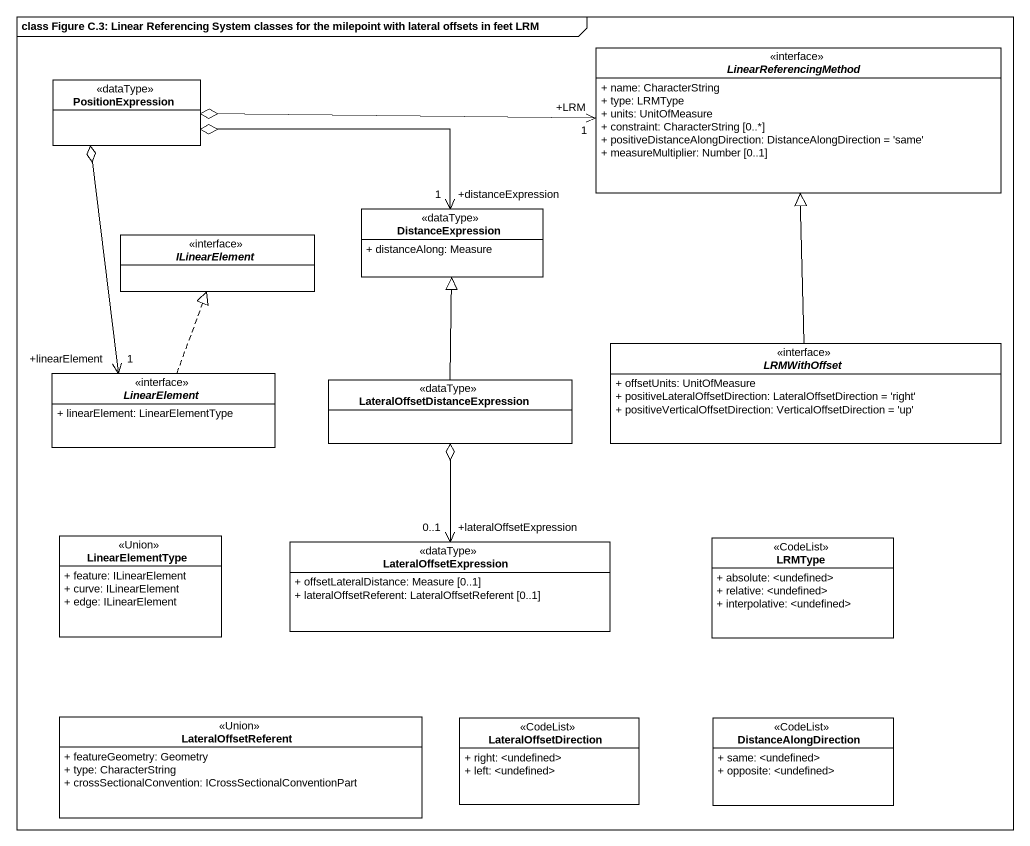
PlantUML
@startuml
mainframe class Figure C.3: Linear Referencing System classes for the milepoint with lateral offsets in feet LRM
hide circle
hide empty members
skinparam classAttributeIconSize 0
interface LinearReferencingMethod {
  + name: CharacterString
  + type: LRMType
  + units: UnitOfMeasure
  + constraint: CharacterString [0..*]
  + positiveDistanceAlongDirection: DistanceAlongDirection = 'same'
  + measureMultiplier: Number [0..1]
}
class PositionExpression <<dataType>>
interface ILinearElement
class DistanceExpression <<dataType>> {
  + distanceAlong: Measure
}
interface LinearElement {
  + linearElement: LinearElementType
}
interface LRMWithOffset {
  + offsetUnits: UnitOfMeasure
  + positiveLateralOffsetDirection: LateralOffsetDirection = 'right'
  + positiveVerticalOffsetDirection: VerticalOffsetDirection = 'up'
}
class "LateralOffsetDistanceExpression" as LateralOffsetDistanceExpress <<dataType>>
class LinearElementType <<Union>> {
  + feature: ILinearElement
  + curve: ILinearElement
  + edge: ILinearElement
}
class LateralOffsetExpression <<dataType>> {
  + offsetLateralDistance: Measure [0..1]
  + lateralOffsetReferent: LateralOffsetReferent [0..1]
}
class LRMType <<CodeList>> {
  + absolute: <undefined>
  + relative: <undefined>
  + interpolative: <undefined>
}
class LateralOffsetReferent <<Union>> {
  + featureGeometry: Geometry
  + type: CharacterString
  + crossSectionalConvention: ICrossSectionalConventionPart
}
class LateralOffsetDirection <<CodeList>> {
  + right: <undefined>
  + left: <undefined>
}
class DistanceAlongDirection <<CodeList>> {
  + same: <undefined>
  + opposite: <undefined>
}
LinearReferencingMethod "+LRM\n1" <-left-o PositionExpression
PositionExpression o--> "+linearElement\n1" LinearElement
DistanceExpression "+distanceExpression\n1" <-left-o PositionExpression
LinearElement .up.|> ILinearElement
LRMWithOffset -up-|> LinearReferencingMethod
LateralOffsetDistanceExpress -up-|> DistanceExpression
LateralOffsetDistanceExpress o--> "+lateralOffsetExpression\n0..1" LateralOffsetExpression
@enduml
